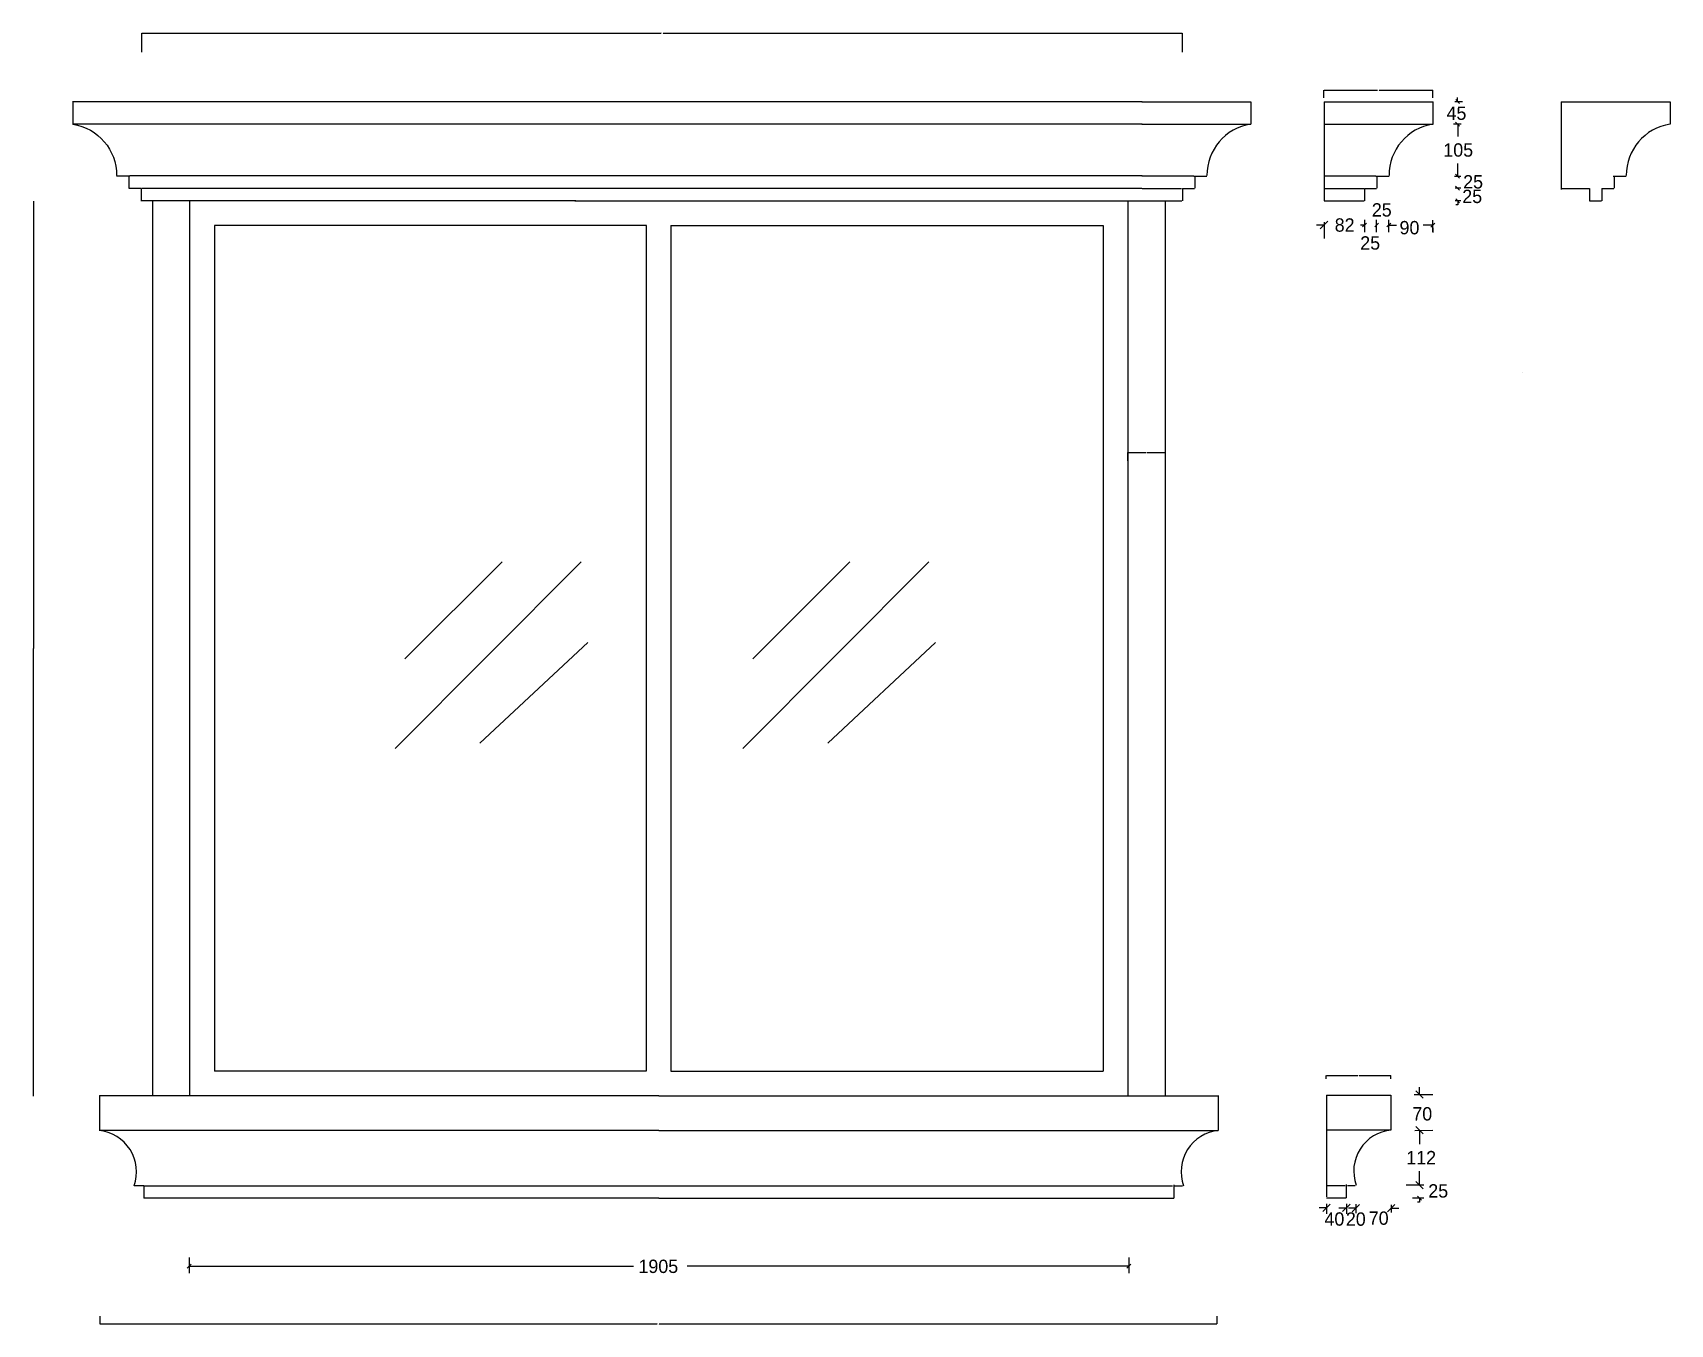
# Model space of a CAD drawing. Header units: metres. Extents: x 106 to 3418, y 227 to 2839.
import ezdxf

# ---------------------------------------------------------------- set-up
doc = ezdxf.new("R2010")
doc.units = ezdxf.units.M
doc.dimstyles.get("Standard").update_dxf_attribs({"dimtxt": 2.5, "dimasz": 2.5, "dimexe": 1.25, "dimexo": 0.625, "dimtad": 1, "dimcen": 2.5, "dimazin": 3, "dimtfac": 1, "dimtmove": 0, "dimatfit": 3})

# ---------------------------------------------------------------- blocks, each defined once
blk = doc.blocks.new('*D1')
for p, q in [((2717.76, 2707.03), (2717.76, 2722.55)), ((2718.01, 2722.55), (2826.33, 2722.55)), ((2829.33, 2722.55), (2937.65, 2722.55)), ((2937.9, 2707.03), (2937.9, 2722.55))]:
    blk.add_line(p, q)
at = {"layer": 'Defpoints'}
for p in [(2717.76, 2722.55), (2717.76, 2707.03), (2937.9, 2707.03)]:
    blk.add_point(p, dxfattribs=at)
at = {"insert": (2827.83, 2722.55), "char_height": 1, "attachment_point": 5}
blk.add_mtext('220', dxfattribs=at)
blk = doc.blocks.new('*D2')
for p, q in [((326.71, 2799.46), (326.71, 2838.14)), ((326.96, 2838.14), (1377.085, 2838.14)), ((1381.085, 2838.14), (2431.21, 2838.14)), ((2431.46, 2799.46), (2431.46, 2838.14))]:
    blk.add_line(p, q)
at = {"layer": 'Defpoints'}
for p in [(326.71, 2838.14), (326.71, 2799.46), (2431.46, 2799.46)]:
    blk.add_point(p, dxfattribs=at)
at = {"insert": (1379.085, 2838.14), "char_height": 1, "attachment_point": 5}
blk.add_mtext('2100', dxfattribs=at)
blk = doc.blocks.new('*D3')
for p, q in [((2321.08, 1973.06), (2321.08, 1989.99)), ((2321.33, 1989.99), (2358.21, 1989.99)), ((2360.21, 1989.99), (2397.09, 1989.99)), ((2397.34, 1973.06), (2397.34, 1989.99))]:
    blk.add_line(p, q)
at = {"layer": 'Defpoints'}
for p in [(2321.08, 1989.99), (2321.08, 1973.06), (2397.34, 1973.06)]:
    blk.add_point(p, dxfattribs=at)
at = {"insert": (2359.21, 1989.99), "char_height": 1, "attachment_point": 5}
blk.add_mtext('75', dxfattribs=at)
blk = doc.blocks.new('*D4')
for p, q in [((107.85, 2498), (107.85, 1593.46)), ((107.6, 1593.46), (107.35, 1593.46)), ((107.85, 688.91), (107.85, 1593.46)), ((107.85, 1593.46), (107.85, 1593.46)), ((108.1, 1593.46), (108.35, 1593.46))]:
    blk.add_line(p, q)
at = {"layer": 'Defpoints'}
for p in [(107.85, 2498), (107.85, 1593.46), (107.85, 688.91)]:
    blk.add_point(p, dxfattribs=at)
at = {"insert": (107.85, 1594.585), "char_height": 1, "attachment_point": 5}
blk.add_mtext('1810', dxfattribs=at)
blk = doc.blocks.new('*D5')
for p, q in [((241.76, 243.8), (241.76, 228.12)), ((2501.24, 243.8), (2501.24, 228.12)), ((242.01, 228.12), (1369.5, 228.12)), ((1373.5, 228.12), (2500.99, 228.12))]:
    blk.add_line(p, q)
at = {"layer": 'Defpoints'}
for p in [(241.76, 243.8), (2501.24, 243.8), (241.76, 228.12)]:
    blk.add_point(p, dxfattribs=at)
at = {"insert": (1371.5, 228.12), "char_height": 1, "attachment_point": 5}
blk.add_mtext('2255', dxfattribs=at)
blk = doc.blocks.new('*D6')
for p, q in [((2722.31, 723.52), (2722.31, 730.45)), ((2722.56, 730.45), (2786.135, 730.45)), ((2789.135, 730.45), (2852.71, 730.45)), ((2852.96, 723.52), (2852.96, 730.45))]:
    blk.add_line(p, q)
at = {"layer": 'Defpoints'}
for p in [(2722.31, 730.45), (2722.31, 723.52), (2852.96, 723.52)]:
    blk.add_point(p, dxfattribs=at)
at = {"insert": (2787.635, 730.45), "char_height": 1, "attachment_point": 5}
blk.add_mtext('130', dxfattribs=at)

msp = doc.modelspace()

# ---------------------------------------------------------------- linework, layer by layer
for p, q in [((2982.18, 2699.73), (2998.19, 2699.73)), ((2992.14, 2695.73), (2984.14, 2703.73)), ((2988.14, 2699.73), (2988.14, 2707.73)), ((2995.45, 2654.09), (2979.92, 2654.09)), ((2991.88, 2650.09), (2983.88, 2658.09)), ((2988.39, 2654.24), (2988.39, 2628.77)), ((2991.88, 2545.11), (2983.88, 2553.11)), ((2988.39, 2549.29), (2988.39, 2574.77)), ((2981.9, 2549.08), (2994.58, 2549.08)), ((2994.56, 2524.46), (2983.17, 2524.46)), ((2992.1, 2520.46), (2984.1, 2528.46)), ((2994.45, 2498.91), (2983.29, 2498.91)), ((2992.2, 2494.91), (2984.2, 2502.91)), ((2988.2, 2490.91), (2984.2, 2490.91)), ((2988.2, 2498.91), (2988.2, 2490.91)), ((2710.35, 2442.55), (2725.35, 2457.55)), ((2717.85, 2456.11), (2717.85, 2423.05)), ((2795.96, 2446.05), (2803.96, 2454.05)), ((2799.96, 2460.48), (2799.96, 2435.65)), ((2799.96, 2456.11), (2799.96, 2435.52)), ((2820.34, 2446.05), (2828.34, 2454.05)), ((2824.34, 2435.66), (2824.34, 2460.32)), ((2824.34, 2455.05), (2824.34, 2460.16)), ((2844.7, 2446.05), (2852.7, 2454.05)), ((2848.73, 2455.05), (2848.73, 2460.61)), ((2848.73, 2435.69), (2848.73, 2460.16)), ((2934.15, 2445.92), (2942.15, 2453.92)), ((2938.15, 2436.24), (2938.15, 2459.8)), ((473.59, 2449.27), (473.59, 739.27)), ((1347.64, 2449.27), (473.59, 2449.27)), ((1347.02, 2449.27), (1347.02, 739.27)), ((1397.02, 2449.27), (1397.02, 739.27)), ((1397.02, 2449.27), (2271.34, 2449.27)), ((2271.34, 2449.27), (2271.34, 739.27)), ((2717.85, 2450.05), (2702.85, 2450.05)), ((2799.96, 2450.05), (2791.96, 2450.05)), ((2848.73, 2449.92), (2864.27, 2449.92)), ((2848.79, 2435.94), (2848.79, 2444.54)), ((2938.15, 2449.92), (2918.22, 2449.92)), ((2938.3, 2435.1), (2938.3, 2444.54)), ((1215.32, 1768.92), (839, 1391.77)), ((1055.4, 1768.92), (859.14, 1572.8)), ((1918.65, 1768.92), (1542.33, 1391.77)), ((1758.74, 1768.92), (1562.48, 1572.8)), ((1228.85, 1605.87), (1010.78, 1402.48)), ((1932.18, 1605.87), (1714.12, 1402.48)), ((1347.02, 739.27), (473.59, 739.27)), ((1397.02, 739.27), (2271.34, 739.27)), ((2918.69, 684.29), (2903.69, 699.29)), ((2911.19, 691.79), (2911.19, 706.79)), ((371.12, 689.84), (371.12, 689.27)), ((2373.81, 689.84), (2373.81, 689.27)), ((2722.98, 690.89), (2722.98, 690.31)), ((2900.07, 691.79), (2938.19, 691.79)), ((2901.21, 619.46), (2938.19, 620.03)), ((2918.69, 612.53), (2903.69, 627.53)), ((2918.69, 612.53), (2903.69, 627.53)), ((2911.19, 620.03), (2911.19, 605.03)), ((2911.19, 620.03), (2911.19, 591.29)), ((2911.19, 508.56), (2911.19, 537.29)), ((2901.81, 508.56), (2884.19, 508.56)), ((2919.86, 508.56), (2896.79, 508.56)), ((2918.69, 501.06), (2903.69, 516.06)), ((2915.19, 504.56), (2907.19, 512.56)), ((2911.19, 508.56), (2911.19, 516.56)), ((2715.42, 455.41), (2730.42, 470.41)), ((2722.92, 470.7), (2722.92, 450.57)), ((2755.56, 455.41), (2770.56, 470.41)), ((2763.06, 470.7), (2763.06, 450.57)), ((2774.58, 454.8), (2789.58, 469.8)), ((2782.08, 470.28), (2782.08, 452.2)), ((2846.41, 454.56), (2861.41, 469.56)), ((2853.91, 468.78), (2853.91, 453.48)), ((2919.86, 482.6), (2896.79, 482.6)), ((2915.19, 478.6), (2907.19, 486.6)), ((2911.19, 474.6), (2907.19, 474.6)), ((2911.19, 482.6), (2911.19, 474.6)), ((2722.92, 462.91), (2707.92, 462.91)), ((2763.06, 462.3), (2748.06, 462.3)), ((2782.08, 462.06), (2767.08, 462.06)), ((2782.08, 453.58), (2782.08, 453.58)), ((2853.91, 462.06), (2868.91, 462.06)), ((418.69, 340.91), (426.69, 348.91)), ((422.69, 362.38), (422.69, 330.51)), ((422.69, 344.91), (1321.23, 344.91)), ((2322.95, 344.91), (1429.92, 344.91)), ((2318.95, 340.91), (2326.95, 348.91)), ((2322.95, 362.38), (2322.95, 330.51))]:
    msp.add_line(p, q)
for points in [[(2350.21, 2699.27), (186.9, 2699.27)], [(187.35, 2698.91), (187.35, 2654.27)], [(2349.52, 2699.27), (2569.97, 2699.27)], [(2569.52, 2698.91), (2569.52, 2654.27)], [(2717.92, 2699.27), (2938.37, 2699.27)], [(2717.92, 2699.27), (2717.92, 2499.27)], [(2937.92, 2698.91), (2937.92, 2654.27)], [(3197.66, 2699.27), (3197.66, 2524.32)], [(3197.66, 2699.27), (3418.1, 2699.27)], [(3417.66, 2698.91), (3417.66, 2654.27)], [(2350.21, 2654.27), (186.9, 2654.27)], [(2349.52, 2654.27), (2569.97, 2654.27)], [(2717.92, 2654.27), (2938.37, 2654.27)], [(302.48, 2549.11), (275.93, 2549.11)], [(300.38, 2549.11), (300.38, 2524.27)], [(325.38, 2524.07), (300.94, 2524.07)], [(2350.21, 2549.2), (302.48, 2549.2)], [(325.38, 2524.07), (325.38, 2499.27)], [(2349.46, 2524.07), (327.19, 2524.07)], [(2349.52, 2549.2), (2454.39, 2549.2)], [(2350.27, 2524.07), (2429.68, 2524.07)], [(2431.49, 2524.07), (2455.93, 2524.07)], [(2431.49, 2524.07), (2431.49, 2499.27)], [(2454.39, 2549.11), (2480.94, 2549.11)], [(2456.49, 2549.11), (2456.49, 2524.27)], [(2717.92, 2549.2), (2822.8, 2549.2)], [(2718.67, 2524.07), (2798.09, 2524.07)], [(2799.89, 2524.07), (2824.33, 2524.07)], [(2799.89, 2524.07), (2799.89, 2499.27)], [(2822.8, 2549.11), (2849.34, 2549.11)], [(2824.89, 2549.11), (2824.89, 2524.27)], [(3197.63, 2524.07), (3197.63, 2522.13)], [(3197.84, 2524.07), (3254.63, 2524.07)], [(3254.63, 2524.07), (3254.63, 2499.27)], [(3279.63, 2524.07), (3279.63, 2499.27)], [(3279.63, 2524.07), (3304.07, 2524.07)], [(3302.53, 2549.11), (3329.08, 2549.11)], [(3304.63, 2549.11), (3304.63, 2524.27)], [(1204.5, 2499.27), (324.94, 2499.27)], [(348.59, 2499.27), (348.59, 689.27)], [(423.59, 2499.27), (423.59, 689.27)], [(1202.99, 2499.27), (2430.6, 2499.27)], [(2321.34, 2499.27), (2321.34, 689.27)], [(2396.34, 2499.27), (2396.34, 689.27)], [(2717.92, 2499.27), (2799.06, 2499.27)], [(3254.63, 2499.27), (3278.79, 2499.27)], [(3118.95, 2150.93), (3118.95, 2150.93)], [(241.12, 689.84), (241.12, 619.57)], [(1372.47, 689.27), (241.27, 689.27)], [(1372.47, 689.27), (2503.66, 689.27)], [(2503.81, 689.84), (2503.81, 619.57)], [(2722.98, 690.89), (2722.98, 484.76)], [(2722.98, 690.31), (2852.83, 690.31)], [(2852.98, 690.89), (2852.98, 620.61)], [(1372.47, 619.27), (241.27, 619.27)], [(1372.47, 619.27), (2503.66, 619.27)], [(2722.98, 620.31), (2852.83, 620.31)], [(331.12, 507.27), (311.12, 507.27)], [(331.02, 507.22), (2411.69, 507.22)], [(331.12, 507.27), (331.12, 482.27)], [(2413.81, 509.03), (2413.81, 482.27)], [(2415.93, 507.01), (2431.38, 507.01)], [(2722.98, 508.26), (2760.85, 508.26)], [(2762.98, 510.08), (2762.98, 483.31)], [(2765.1, 508.05), (2780.55, 508.05)], [(1372.47, 482.27), (331.12, 482.27)], [(1372.47, 482.27), (2413.81, 482.27)], [(2723.17, 483.31), (2762.98, 483.31)]]:
    msp.add_lwpolyline(points)
for points in [[(187.37, 2654.09, -0.37), (275.98, 2550.02, -0.37)], [(2569.5, 2654.09, 0.37), (2480.89, 2550.02, 0.37)], [(2937.9, 2654.09, 0.37), (2849.3, 2550.02, 0.37)], [(3417.63, 2654.09, 0.37), (3329.03, 2550.02, 0.37)], [(311.2, 507.65, 0.49), (240.44, 619.03, 0.49)], [(2504.5, 619.03, 0.49), (2433.74, 507.65, 0.49)], [(2853.67, 620.07, 0.49), (2782.9, 508.7, 0.49)]]:
    msp.add_lwpolyline(points, format="xyb")

# ---------------------------------------------------------------- texts
for s, p in [('45', (2965.6, 2662.69)), ('105', (2959.14, 2588.27)), ('25', (2999.26, 2523.92)), ('25', (2997.47, 2494.45)), ('25', (2814.55, 2467.16)), ('82', (2739.48, 2436.55)), ('90', (2870.6, 2431.21)), ('25', (2791.13, 2400.28)), ('70', (2896.46, 639.4)), ('112', (2884.19, 550.79)), ('25', (2928.73, 483.59)), ('40', (2718.76, 426.73)), ('20', (2762.05, 426.61)), ('70', (2808.37, 428.54)), ('1905', (1331.36, 331.06))]:
    msp.add_text(s, height=27).set_placement(p)

# ---------------------------------------------------------------- dimensions: what is measured, and where the dimension line sits
for base, p1, p2, text, picture, middle in [((326.71, 2838.14), (326.71, 2799.46), (2431.46, 2799.46), '2100', '*D2', (1379.085, 2838.14)), ((2717.76, 2722.55), (2717.76, 2707.03), (2937.9, 2707.03), '220', '*D1', (2827.83, 2722.55)), ((107.85, 1593.46), (107.85, 2498), (107.85, 688.91), '1810', '*D4', (107.85, 1594.585)), ((2321.08, 1989.99), (2321.08, 1973.06), (2397.34, 1973.06), '75', '*D3', (2359.21, 1989.99)), ((2722.31, 730.45), (2722.31, 723.52), (2852.96, 723.52), '130', '*D6', (2787.635, 730.45)), ((241.76, 228.12), (241.76, 243.8), (2501.24, 243.8), '2255', '*D5', (1371.5, 228.12))]:
    dim = msp.add_linear_dim(base=base, p1=p1, p2=p2, text=text, dimstyle='Standard')
    dim.commit()
    dim.dimension.update_dxf_attribs({"geometry": picture, "text_midpoint": middle})

doc.saveas('drawing.dxf')
